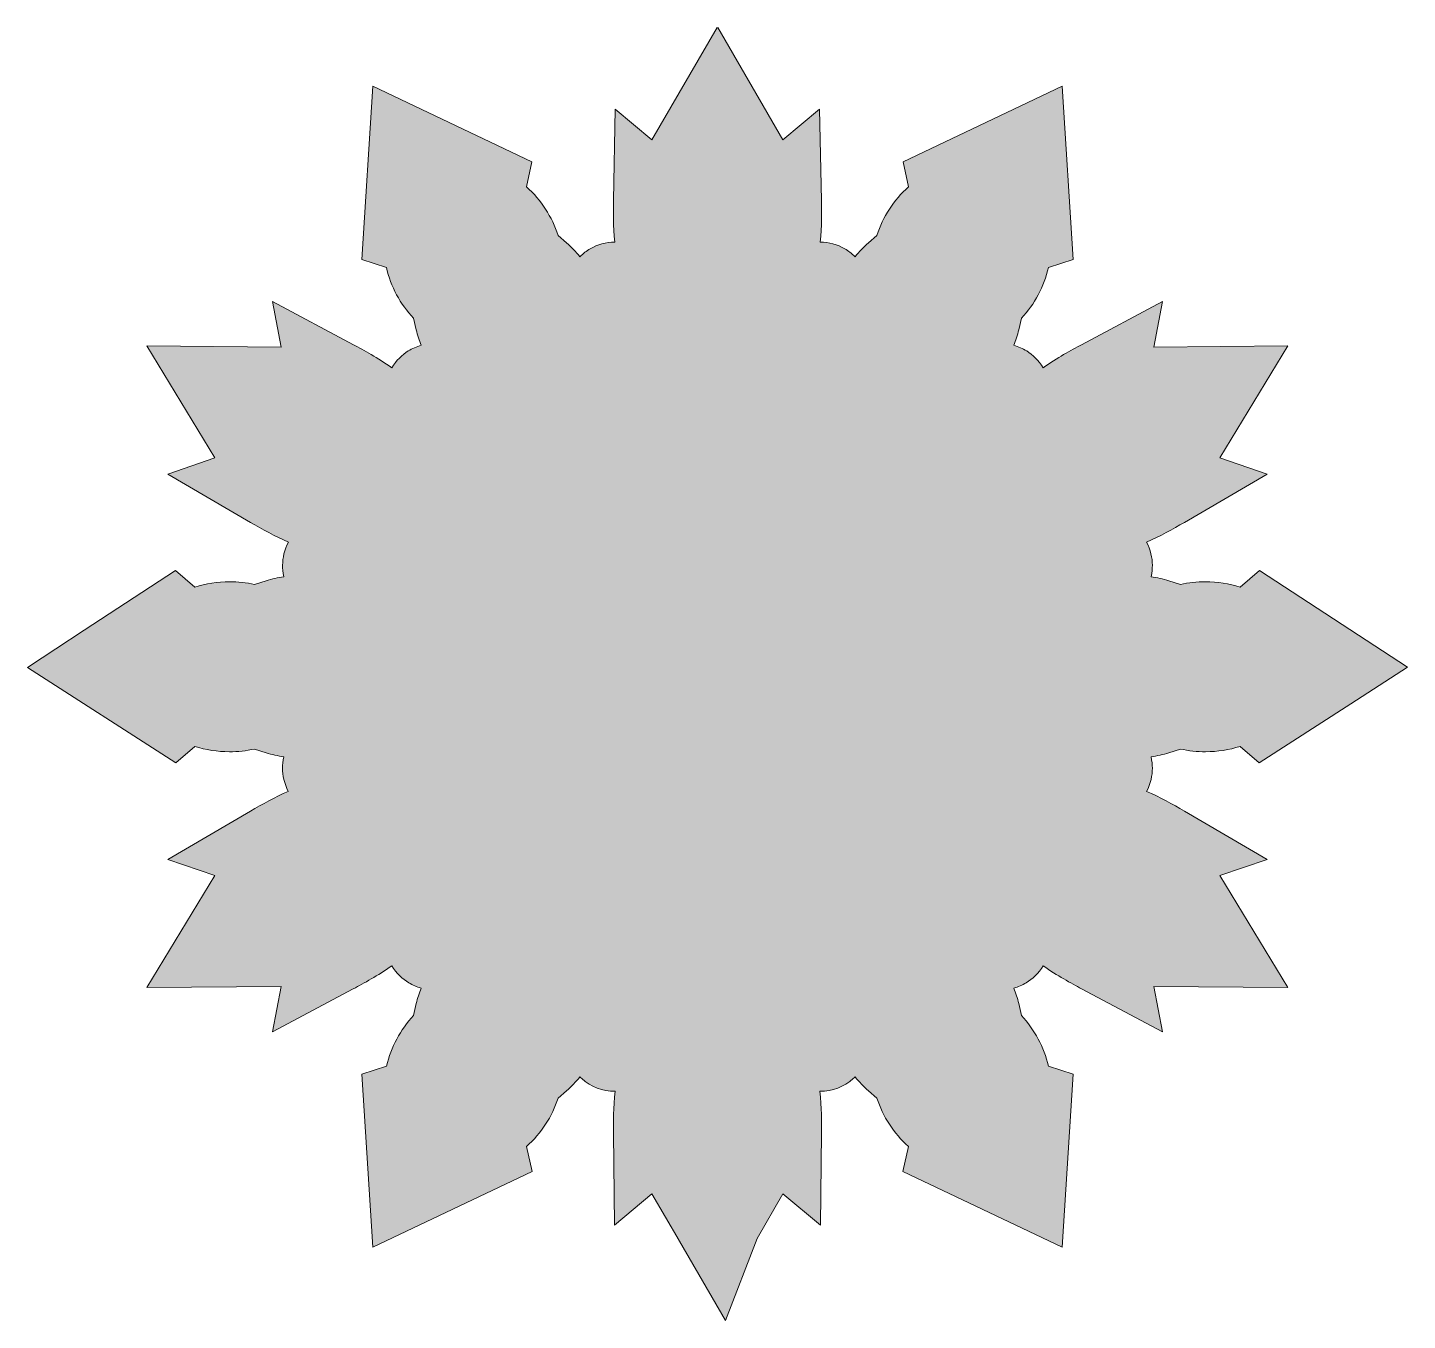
# Model space of a CAD drawing. Header units: inches. Extents: x 7 to 3011, y -3002 to -38.
# Drawn here: x 7 to 993, y -3002 to -2078 of the extents above; entities that cross this region are included whole.
import ezdxf

# ---------------------------------------------------------------- set-up
doc = ezdxf.new("R2010")
doc.units = ezdxf.units.IN
doc.header["$MEASUREMENT"] = 0
doc.layers.add('_U+0421_U+043B_U+043E_U+0439 1', color=7, linetype='Continuous')

msp = doc.modelspace()

# ---------------------------------------------------------------- hatches: boundary and pattern name
at = {"layer": '_U+0421_U+043B_U+043E_U+0439 1', "true_color": 0x268080}
h = msp.add_hatch(color=137, dxfattribs=at)
h.dxf.hatch_style = 2
edge = h.paths.add_edge_path()
edge.add_spline(control_points=[(472.83, -2945.53), (472.83, -2945.53), (472.66, -2945.27), (472.66, -2945.27), (472.66, -2945.27), (472.6, -2945.14), (472.6, -2945.14), (472.6, -2945.14), (453.15, -2911.66), (453.15, -2911.66), (453.15, -2911.66), (426.38, -2934.03), (426.38, -2934.03), (426.38, -2934.03), (425.65, -2868.08), (425.65, -2868.08), (425.56, -2860.45), (425.44, -2849.94), (426.73, -2838.36), (426.71, -2838.36), (426.68, -2838.36), (426.66, -2838.36), (417.87, -2838.36), (409.43, -2835.13), (402.89, -2829.27), (402.44, -2828.87), (402.01, -2828.46), (401.59, -2828.04), (398.77, -2831.6), (395.61, -2834.93), (392.11, -2837.96), (392.11, -2837.96), (386.01, -2843.24), (386.01, -2843.24), (381.72, -2856.41), (374.04, -2868.48), (363.51, -2877.82), (363.51, -2877.82), (367.38, -2895.73), (367.38, -2895.73), (367.38, -2895.73), (253.61, -2949.87), (253.61, -2949.87), (253.61, -2949.87), (245.66, -2826.05), (245.66, -2826.05), (245.66, -2826.05), (263.32, -2820.34), (263.32, -2820.34), (266.46, -2806.79), (273.3, -2794.31), (282.66, -2784.16), (282.66, -2784.16), (284.62, -2775.63), (284.62, -2775.63), (285.5, -2771.85), (286.67, -2768.16), (288.11, -2764.6), (285, -2763.73), (282.01, -2762.45), (279.24, -2760.77), (274.75, -2758.06), (270.37, -2753.94), (267.14, -2748.57), (257.13, -2755.76), (247.14, -2761.07), (239.63, -2765.06), (239.63, -2765.06), (181.74, -2795.8), (181.74, -2795.8), (181.74, -2795.8), (188.05, -2763.32), (188.05, -2763.32), (188.05, -2763.32), (92.09, -2764.19), (92.09, -2764.19), (92.09, -2764.19), (140.71, -2684.07), (140.71, -2684.07), (140.71, -2684.07), (106.98, -2672.58), (106.98, -2672.58), (106.98, -2672.58), (166.15, -2638.04), (166.15, -2638.04), (174.54, -2633.14), (183.55, -2628.11), (193.15, -2623.91), (190.27, -2618.37), (189.03, -2612.5), (189.05, -2607.22), (189.06, -2605.02), (189.28, -2602.26), (190.01, -2599.19), (185.66, -2598.59), (181.39, -2597.63), (177.24, -2596.3), (177.24, -2596.3), (168.96, -2593.64), (168.96, -2593.64), (163.09, -2594.93), (157.06, -2595.59), (150.98, -2595.59), (142.49, -2595.59), (134.2, -2594.31), (126.3, -2591.77), (126.3, -2591.77), (112.62, -2603.53), (112.62, -2603.53), (112.62, -2603.53), (6.74, -2535.24), (6.74, -2535.24), (6.74, -2535.24), (47.26, -2508.62), (47.26, -2508.62), (47.26, -2508.62), (112.51, -2465.99), (112.51, -2465.99), (112.51, -2465.99), (126.32, -2477.86), (126.32, -2477.86), (134.23, -2475.29), (142.55, -2474), (151.07, -2474), (157.13, -2474), (163.16, -2474.67), (169.02, -2475.96), (169.02, -2475.96), (177.25, -2473.32), (177.25, -2473.32), (181.4, -2471.99), (185.66, -2471.03), (190.01, -2470.43), (189.27, -2467.27), (189.05, -2464.43), (189.05, -2462.18), (189.07, -2456.98), (190.31, -2451.19), (193.16, -2445.72), (183.55, -2441.52), (174.54, -2436.48), (166.15, -2431.57), (166.15, -2431.57), (107.02, -2397.02), (107.02, -2397.02), (107.02, -2397.02), (140.71, -2385.55), (140.71, -2385.55), (140.71, -2385.55), (92.09, -2305.43), (92.09, -2305.43), (92.09, -2305.43), (188.06, -2306.3), (188.06, -2306.3), (188.06, -2306.3), (181.72, -2273.62), (181.72, -2273.62), (181.72, -2273.62), (239.7, -2304.58), (239.7, -2304.58), (247.2, -2308.58), (257.15, -2313.9), (267.12, -2321.07), (270.28, -2315.79), (274.53, -2311.73), (278.9, -2309.03), (281.77, -2307.25), (284.87, -2305.9), (288.11, -2305), (286.67, -2301.45), (285.5, -2297.77), (284.63, -2294), (284.63, -2294), (282.71, -2285.68), (282.71, -2285.68), (273.23, -2275.56), (266.39, -2262.99), (263.32, -2249.29), (263.32, -2249.29), (245.67, -2243.57), (245.67, -2243.57), (245.67, -2243.57), (253.59, -2119.76), (253.59, -2119.76), (253.59, -2119.76), (367.15, -2173.87), (367.15, -2173.87), (367.15, -2173.87), (363.41, -2191.71), (363.41, -2191.71), (374, -2201.07), (381.71, -2213.17), (386.02, -2226.39), (386.02, -2226.39), (392.11, -2231.67), (392.11, -2231.67), (395.62, -2234.71), (398.8, -2238.06), (401.63, -2241.64), (404.01, -2239.26), (406.53, -2237.44), (408.88, -2236.06), (414.24, -2232.92), (420.33, -2231.23), (426.54, -2231.16), (425.34, -2219.78), (425.54, -2209.31), (425.69, -2201.33), (425.69, -2201.33), (426.93, -2136.05), (426.93, -2136.05), (426.93, -2136.05), (453.16, -2157.96), (453.16, -2157.96), (453.16, -2157.96), (499.71, -2077.82), (499.71, -2077.82), (499.71, -2077.82), (499.98, -2078.29), (499.98, -2078.29), (499.98, -2078.29), (500.26, -2077.82), (500.26, -2077.82), (500.26, -2077.82), (546.81, -2157.96), (546.81, -2157.96), (546.81, -2157.96), (573.04, -2136.05), (573.04, -2136.05), (573.04, -2136.05), (574.28, -2201.33), (574.28, -2201.33), (574.43, -2209.31), (574.63, -2219.78), (573.43, -2231.16), (579.64, -2231.23), (585.73, -2232.92), (591.09, -2236.06), (593.45, -2237.44), (595.96, -2239.26), (598.34, -2241.64), (601.17, -2238.06), (604.35, -2234.71), (607.86, -2231.67), (607.86, -2231.67), (613.95, -2226.39), (613.95, -2226.39), (618.26, -2213.17), (625.97, -2201.07), (636.56, -2191.71), (636.56, -2191.71), (632.82, -2173.87), (632.82, -2173.87), (632.82, -2173.87), (746.38, -2119.76), (746.38, -2119.76), (746.38, -2119.76), (754.3, -2243.57), (754.3, -2243.57), (754.3, -2243.57), (736.65, -2249.29), (736.65, -2249.29), (733.58, -2262.99), (726.74, -2275.56), (717.26, -2285.68), (717.26, -2285.68), (715.34, -2294), (715.34, -2294), (714.47, -2297.77), (713.3, -2301.45), (711.86, -2305), (715.1, -2305.9), (718.2, -2307.25), (721.07, -2309.03), (725.44, -2311.73), (729.69, -2315.79), (732.85, -2321.07), (742.82, -2313.89), (752.77, -2308.58), (760.27, -2304.58), (760.27, -2304.58), (818.26, -2273.62), (818.26, -2273.62), (818.26, -2273.62), (811.91, -2306.3), (811.91, -2306.3), (811.91, -2306.3), (907.87, -2305.43), (907.87, -2305.43), (907.87, -2305.43), (859.26, -2385.55), (859.26, -2385.55), (859.26, -2385.55), (892.95, -2397.02), (892.95, -2397.02), (892.95, -2397.02), (833.82, -2431.57), (833.82, -2431.57), (825.43, -2436.48), (816.41, -2441.52), (806.81, -2445.72), (809.66, -2451.19), (810.9, -2456.98), (810.92, -2462.19), (810.92, -2464.43), (810.7, -2467.27), (809.96, -2470.43), (814.31, -2471.03), (818.57, -2471.99), (822.72, -2473.32), (822.72, -2473.32), (830.95, -2475.96), (830.95, -2475.96), (836.81, -2474.67), (842.84, -2474), (848.9, -2474), (857.42, -2474), (865.74, -2475.29), (873.65, -2477.86), (873.65, -2477.86), (887.45, -2465.99), (887.45, -2465.99), (887.45, -2465.99), (993.26, -2535.11), (993.26, -2535.11), (993.26, -2535.11), (952.84, -2561.29), (952.84, -2561.29), (952.84, -2561.29), (887.35, -2603.53), (887.35, -2603.53), (887.35, -2603.53), (873.67, -2591.77), (873.67, -2591.77), (865.77, -2594.31), (857.48, -2595.59), (848.99, -2595.59), (842.91, -2595.59), (836.87, -2594.93), (831.01, -2593.64), (831.01, -2593.64), (822.72, -2596.3), (822.72, -2596.3), (818.57, -2597.63), (814.31, -2598.59), (809.96, -2599.19), (810.68, -2602.26), (810.91, -2605.02), (810.92, -2607.21), (810.93, -2612.49), (809.7, -2618.37), (806.81, -2623.91), (816.41, -2628.11), (825.43, -2633.14), (833.82, -2638.04), (833.82, -2638.04), (892.99, -2672.58), (892.99, -2672.58), (892.99, -2672.58), (859.26, -2684.07), (859.26, -2684.07), (859.26, -2684.07), (907.88, -2764.19), (907.88, -2764.19), (907.88, -2764.19), (811.92, -2763.32), (811.92, -2763.32), (811.92, -2763.32), (818.23, -2795.8), (818.23, -2795.8), (818.23, -2795.8), (760.34, -2765.06), (760.34, -2765.06), (752.83, -2761.07), (742.83, -2755.76), (732.83, -2748.57), (729.6, -2753.94), (725.22, -2758.06), (720.73, -2760.78), (717.96, -2762.45), (714.97, -2763.73), (711.86, -2764.6), (713.3, -2768.16), (714.47, -2771.85), (715.35, -2775.63), (715.35, -2775.63), (717.31, -2784.16), (717.31, -2784.16), (726.67, -2794.31), (733.5, -2806.79), (736.65, -2820.34), (736.65, -2820.34), (754.31, -2826.05), (754.31, -2826.05), (754.31, -2826.05), (746.35, -2949.87), (746.35, -2949.87), (746.35, -2949.87), (632.59, -2895.73), (632.59, -2895.73), (632.59, -2895.73), (636.46, -2877.82), (636.46, -2877.82), (625.93, -2868.48), (618.25, -2856.41), (613.96, -2843.24), (613.96, -2843.24), (607.86, -2837.96), (607.86, -2837.96), (604.36, -2834.93), (601.2, -2831.6), (598.38, -2828.04), (597.96, -2828.46), (597.53, -2828.86), (597.08, -2829.26), (590.54, -2835.13), (582.1, -2838.36), (573.31, -2838.36), (573.29, -2838.36), (573.26, -2838.36), (573.24, -2838.36), (574.53, -2849.94), (574.41, -2860.45), (574.32, -2868.08), (574.32, -2868.08), (573.59, -2934.03), (573.59, -2934.03), (573.59, -2934.03), (546.81, -2911.66), (546.81, -2911.66), (546.81, -2911.66), (528.25, -2943.63), (528.25, -2943.63), (528.25, -2943.63), (505.73, -3002.18), (505.73, -3002.18), (505.73, -3002.18), (472.83, -2945.53), (472.83, -2945.53)], knot_values=[0, 0, 0, 0, 1, 1, 1, 2, 2, 2, 3, 3, 3, 4, 4, 4, 5, 5, 5, 6, 6, 6, 7, 7, 7, 8, 8, 8, 9, 9, 9, 10, 10, 10, 11, 11, 11, 12, 12, 12, 13, 13, 13, 14, 14, 14, 15, 15, 15, 16, 16, 16, 17, 17, 17, 18, 18, 18, 19, 19, 19, 20, 20, 20, 21, 21, 21, 22, 22, 22, 23, 23, 23, 24, 24, 24, 25, 25, 25, 26, 26, 26, 27, 27, 27, 28, 28, 28, 29, 29, 29, 30, 30, 30, 31, 31, 31, 32, 32, 32, 33, 33, 33, 34, 34, 34, 35, 35, 35, 36, 36, 36, 37, 37, 37, 38, 38, 38, 39, 39, 39, 40, 40, 40, 41, 41, 41, 42, 42, 42, 43, 43, 43, 44, 44, 44, 45, 45, 45, 46, 46, 46, 47, 47, 47, 48, 48, 48, 49, 49, 49, 50, 50, 50, 51, 51, 51, 52, 52, 52, 53, 53, 53, 54, 54, 54, 55, 55, 55, 56, 56, 56, 57, 57, 57, 58, 58, 58, 59, 59, 59, 60, 60, 60, 61, 61, 61, 62, 62, 62, 63, 63, 63, 64, 64, 64, 65, 65, 65, 66, 66, 66, 67, 67, 67, 68, 68, 68, 69, 69, 69, 70, 70, 70, 71, 71, 71, 72, 72, 72, 73, 73, 73, 74, 74, 74, 75, 75, 75, 76, 76, 76, 77, 77, 77, 78, 78, 78, 79, 79, 79, 80, 80, 80, 81, 81, 81, 82, 82, 82, 83, 83, 83, 84, 84, 84, 85, 85, 85, 86, 86, 86, 87, 87, 87, 88, 88, 88, 89, 89, 89, 90, 90, 90, 91, 91, 91, 92, 92, 92, 93, 93, 93, 94, 94, 94, 95, 95, 95, 96, 96, 96, 97, 97, 97, 98, 98, 98, 99, 99, 99, 100, 100, 100, 101, 101, 101, 102, 102, 102, 103, 103, 103, 104, 104, 104, 105, 105, 105, 106, 106, 106, 107, 107, 107, 108, 108, 108, 109, 109, 109, 110, 110, 110, 111, 111, 111, 112, 112, 112, 113, 113, 113, 114, 114, 114, 115, 115, 115, 116, 116, 116, 117, 117, 117, 118, 118, 118, 119, 119, 119, 120, 120, 120, 121, 121, 121, 122, 122, 122, 123, 123, 123, 124, 124, 124, 125, 125, 125, 126, 126, 126, 127, 127, 127, 128, 128, 128, 129, 129, 129, 130, 130, 130, 131, 131, 131, 132, 132, 132, 133, 133, 133, 134, 134, 134, 135, 135, 135, 136, 136, 136, 137, 137, 137, 138, 138, 138, 139, 139, 139, 140, 140, 140, 141, 141, 141, 142, 142, 142, 143, 143, 143, 144, 144, 144, 145, 145, 145, 146, 146, 146, 146], degree=3, periodic=1)

# ---------------------------------------------------------------- linework, layer by layer
at = {"layer": '_U+0421_U+043B_U+043E_U+0439 1', "lineweight": 0}
msp.add_open_spline([(472.83, -2945.53), (472.83, -2945.53), (472.66, -2945.27), (472.66, -2945.27), (472.66, -2945.27), (472.6, -2945.14), (472.6, -2945.14), (472.6, -2945.14), (453.15, -2911.66), (453.15, -2911.66), (453.15, -2911.66), (426.38, -2934.03), (426.38, -2934.03), (426.38, -2934.03), (425.65, -2868.08), (425.65, -2868.08), (425.56, -2860.45), (425.44, -2849.94), (426.73, -2838.36), (426.71, -2838.36), (426.68, -2838.36), (426.66, -2838.36), (417.87, -2838.36), (409.43, -2835.13), (402.89, -2829.27), (402.44, -2828.87), (402.01, -2828.46), (401.59, -2828.04), (398.77, -2831.6), (395.61, -2834.93), (392.11, -2837.96), (392.11, -2837.96), (386.01, -2843.24), (386.01, -2843.24), (381.72, -2856.41), (374.04, -2868.48), (363.51, -2877.82), (363.51, -2877.82), (367.38, -2895.73), (367.38, -2895.73), (367.38, -2895.73), (253.61, -2949.87), (253.61, -2949.87), (253.61, -2949.87), (245.66, -2826.05), (245.66, -2826.05), (245.66, -2826.05), (263.32, -2820.34), (263.32, -2820.34), (266.46, -2806.79), (273.3, -2794.31), (282.66, -2784.16), (282.66, -2784.16), (284.62, -2775.63), (284.62, -2775.63), (285.5, -2771.85), (286.67, -2768.16), (288.11, -2764.6), (285, -2763.73), (282.01, -2762.45), (279.24, -2760.77), (274.75, -2758.06), (270.37, -2753.94), (267.14, -2748.57), (257.13, -2755.76), (247.14, -2761.07), (239.63, -2765.06), (239.63, -2765.06), (181.74, -2795.8), (181.74, -2795.8), (181.74, -2795.8), (188.05, -2763.32), (188.05, -2763.32), (188.05, -2763.32), (92.09, -2764.19), (92.09, -2764.19), (92.09, -2764.19), (140.71, -2684.07), (140.71, -2684.07), (140.71, -2684.07), (106.98, -2672.58), (106.98, -2672.58), (106.98, -2672.58), (166.15, -2638.04), (166.15, -2638.04), (174.54, -2633.14), (183.55, -2628.11), (193.15, -2623.91), (190.27, -2618.37), (189.03, -2612.5), (189.05, -2607.22), (189.06, -2605.02), (189.28, -2602.26), (190.01, -2599.19), (185.66, -2598.59), (181.39, -2597.63), (177.24, -2596.3), (177.24, -2596.3), (168.96, -2593.64), (168.96, -2593.64), (163.09, -2594.93), (157.06, -2595.59), (150.98, -2595.59), (142.49, -2595.59), (134.2, -2594.31), (126.3, -2591.77), (126.3, -2591.77), (112.62, -2603.53), (112.62, -2603.53), (112.62, -2603.53), (6.74, -2535.24), (6.74, -2535.24), (6.74, -2535.24), (47.26, -2508.62), (47.26, -2508.62), (47.26, -2508.62), (112.51, -2465.99), (112.51, -2465.99), (112.51, -2465.99), (126.32, -2477.86), (126.32, -2477.86), (134.23, -2475.29), (142.55, -2474), (151.07, -2474), (157.13, -2474), (163.16, -2474.67), (169.02, -2475.96), (169.02, -2475.96), (177.25, -2473.32), (177.25, -2473.32), (181.4, -2471.99), (185.66, -2471.03), (190.01, -2470.43), (189.27, -2467.27), (189.05, -2464.43), (189.05, -2462.18), (189.07, -2456.98), (190.31, -2451.19), (193.16, -2445.72), (183.55, -2441.52), (174.54, -2436.48), (166.15, -2431.57), (166.15, -2431.57), (107.02, -2397.02), (107.02, -2397.02), (107.02, -2397.02), (140.71, -2385.55), (140.71, -2385.55), (140.71, -2385.55), (92.09, -2305.43), (92.09, -2305.43), (92.09, -2305.43), (188.06, -2306.3), (188.06, -2306.3), (188.06, -2306.3), (181.72, -2273.62), (181.72, -2273.62), (181.72, -2273.62), (239.7, -2304.58), (239.7, -2304.58), (247.2, -2308.58), (257.15, -2313.9), (267.12, -2321.07), (270.28, -2315.79), (274.53, -2311.73), (278.9, -2309.03), (281.77, -2307.25), (284.87, -2305.9), (288.11, -2305), (286.67, -2301.45), (285.5, -2297.77), (284.63, -2294), (284.63, -2294), (282.71, -2285.68), (282.71, -2285.68), (273.23, -2275.56), (266.39, -2262.99), (263.32, -2249.29), (263.32, -2249.29), (245.67, -2243.57), (245.67, -2243.57), (245.67, -2243.57), (253.59, -2119.76), (253.59, -2119.76), (253.59, -2119.76), (367.15, -2173.87), (367.15, -2173.87), (367.15, -2173.87), (363.41, -2191.71), (363.41, -2191.71), (374, -2201.07), (381.71, -2213.17), (386.02, -2226.39), (386.02, -2226.39), (392.11, -2231.67), (392.11, -2231.67), (395.62, -2234.71), (398.8, -2238.06), (401.63, -2241.64), (404.01, -2239.26), (406.53, -2237.44), (408.88, -2236.06), (414.24, -2232.92), (420.33, -2231.23), (426.54, -2231.16), (425.34, -2219.78), (425.54, -2209.31), (425.69, -2201.33), (425.69, -2201.33), (426.93, -2136.05), (426.93, -2136.05), (426.93, -2136.05), (453.16, -2157.96), (453.16, -2157.96), (453.16, -2157.96), (499.71, -2077.82), (499.71, -2077.82), (499.71, -2077.82), (499.98, -2078.29), (499.98, -2078.29), (499.98, -2078.29), (500.26, -2077.82), (500.26, -2077.82), (500.26, -2077.82), (546.81, -2157.96), (546.81, -2157.96), (546.81, -2157.96), (573.04, -2136.05), (573.04, -2136.05), (573.04, -2136.05), (574.28, -2201.33), (574.28, -2201.33), (574.43, -2209.31), (574.63, -2219.78), (573.43, -2231.16), (579.64, -2231.23), (585.73, -2232.92), (591.09, -2236.06), (593.45, -2237.44), (595.96, -2239.26), (598.34, -2241.64), (601.17, -2238.06), (604.35, -2234.71), (607.86, -2231.67), (607.86, -2231.67), (613.95, -2226.39), (613.95, -2226.39), (618.26, -2213.17), (625.97, -2201.07), (636.56, -2191.71), (636.56, -2191.71), (632.82, -2173.87), (632.82, -2173.87), (632.82, -2173.87), (746.38, -2119.76), (746.38, -2119.76), (746.38, -2119.76), (754.3, -2243.57), (754.3, -2243.57), (754.3, -2243.57), (736.65, -2249.29), (736.65, -2249.29), (733.58, -2262.99), (726.74, -2275.56), (717.26, -2285.68), (717.26, -2285.68), (715.34, -2294), (715.34, -2294), (714.47, -2297.77), (713.3, -2301.45), (711.86, -2305), (715.1, -2305.9), (718.2, -2307.25), (721.07, -2309.03), (725.44, -2311.73), (729.69, -2315.79), (732.85, -2321.07), (742.82, -2313.89), (752.77, -2308.58), (760.27, -2304.58), (760.27, -2304.58), (818.26, -2273.62), (818.26, -2273.62), (818.26, -2273.62), (811.91, -2306.3), (811.91, -2306.3), (811.91, -2306.3), (907.87, -2305.43), (907.87, -2305.43), (907.87, -2305.43), (859.26, -2385.55), (859.26, -2385.55), (859.26, -2385.55), (892.95, -2397.02), (892.95, -2397.02), (892.95, -2397.02), (833.82, -2431.57), (833.82, -2431.57), (825.43, -2436.48), (816.41, -2441.52), (806.81, -2445.72), (809.66, -2451.19), (810.9, -2456.98), (810.92, -2462.19), (810.92, -2464.43), (810.7, -2467.27), (809.96, -2470.43), (814.31, -2471.03), (818.57, -2471.99), (822.72, -2473.32), (822.72, -2473.32), (830.95, -2475.96), (830.95, -2475.96), (836.81, -2474.67), (842.84, -2474), (848.9, -2474), (857.42, -2474), (865.74, -2475.29), (873.65, -2477.86), (873.65, -2477.86), (887.45, -2465.99), (887.45, -2465.99), (887.45, -2465.99), (993.26, -2535.11), (993.26, -2535.11), (993.26, -2535.11), (952.84, -2561.29), (952.84, -2561.29), (952.84, -2561.29), (887.35, -2603.53), (887.35, -2603.53), (887.35, -2603.53), (873.67, -2591.77), (873.67, -2591.77), (865.77, -2594.31), (857.48, -2595.59), (848.99, -2595.59), (842.91, -2595.59), (836.87, -2594.93), (831.01, -2593.64), (831.01, -2593.64), (822.72, -2596.3), (822.72, -2596.3), (818.57, -2597.63), (814.31, -2598.59), (809.96, -2599.19), (810.68, -2602.26), (810.91, -2605.02), (810.92, -2607.21), (810.93, -2612.49), (809.7, -2618.37), (806.81, -2623.91), (816.41, -2628.11), (825.43, -2633.14), (833.82, -2638.04), (833.82, -2638.04), (892.99, -2672.58), (892.99, -2672.58), (892.99, -2672.58), (859.26, -2684.07), (859.26, -2684.07), (859.26, -2684.07), (907.88, -2764.19), (907.88, -2764.19), (907.88, -2764.19), (811.92, -2763.32), (811.92, -2763.32), (811.92, -2763.32), (818.23, -2795.8), (818.23, -2795.8), (818.23, -2795.8), (760.34, -2765.06), (760.34, -2765.06), (752.83, -2761.07), (742.83, -2755.76), (732.83, -2748.57), (729.6, -2753.94), (725.22, -2758.06), (720.73, -2760.78), (717.96, -2762.45), (714.97, -2763.73), (711.86, -2764.6), (713.3, -2768.16), (714.47, -2771.85), (715.35, -2775.63), (715.35, -2775.63), (717.31, -2784.16), (717.31, -2784.16), (726.67, -2794.31), (733.5, -2806.79), (736.65, -2820.34), (736.65, -2820.34), (754.31, -2826.05), (754.31, -2826.05), (754.31, -2826.05), (746.35, -2949.87), (746.35, -2949.87), (746.35, -2949.87), (632.59, -2895.73), (632.59, -2895.73), (632.59, -2895.73), (636.46, -2877.82), (636.46, -2877.82), (625.93, -2868.48), (618.25, -2856.41), (613.96, -2843.24), (613.96, -2843.24), (607.86, -2837.96), (607.86, -2837.96), (604.36, -2834.93), (601.2, -2831.6), (598.38, -2828.04), (597.96, -2828.46), (597.53, -2828.86), (597.08, -2829.26), (590.54, -2835.13), (582.1, -2838.36), (573.31, -2838.36), (573.29, -2838.36), (573.26, -2838.36), (573.24, -2838.36), (574.53, -2849.94), (574.41, -2860.45), (574.32, -2868.08), (574.32, -2868.08), (573.59, -2934.03), (573.59, -2934.03), (573.59, -2934.03), (546.81, -2911.66), (546.81, -2911.66), (546.81, -2911.66), (528.25, -2943.63), (528.25, -2943.63), (528.25, -2943.63), (505.73, -3002.18), (505.73, -3002.18), (505.73, -3002.18), (472.83, -2945.53), (472.83, -2945.53)], degree=3, knots=[0, 0, 0, 0, 1, 1, 1, 2, 2, 2, 3, 3, 3, 4, 4, 4, 5, 5, 5, 6, 6, 6, 7, 7, 7, 8, 8, 8, 9, 9, 9, 10, 10, 10, 11, 11, 11, 12, 12, 12, 13, 13, 13, 14, 14, 14, 15, 15, 15, 16, 16, 16, 17, 17, 17, 18, 18, 18, 19, 19, 19, 20, 20, 20, 21, 21, 21, 22, 22, 22, 23, 23, 23, 24, 24, 24, 25, 25, 25, 26, 26, 26, 27, 27, 27, 28, 28, 28, 29, 29, 29, 30, 30, 30, 31, 31, 31, 32, 32, 32, 33, 33, 33, 34, 34, 34, 35, 35, 35, 36, 36, 36, 37, 37, 37, 38, 38, 38, 39, 39, 39, 40, 40, 40, 41, 41, 41, 42, 42, 42, 43, 43, 43, 44, 44, 44, 45, 45, 45, 46, 46, 46, 47, 47, 47, 48, 48, 48, 49, 49, 49, 50, 50, 50, 51, 51, 51, 52, 52, 52, 53, 53, 53, 54, 54, 54, 55, 55, 55, 56, 56, 56, 57, 57, 57, 58, 58, 58, 59, 59, 59, 60, 60, 60, 61, 61, 61, 62, 62, 62, 63, 63, 63, 64, 64, 64, 65, 65, 65, 66, 66, 66, 67, 67, 67, 68, 68, 68, 69, 69, 69, 70, 70, 70, 71, 71, 71, 72, 72, 72, 73, 73, 73, 74, 74, 74, 75, 75, 75, 76, 76, 76, 77, 77, 77, 78, 78, 78, 79, 79, 79, 80, 80, 80, 81, 81, 81, 82, 82, 82, 83, 83, 83, 84, 84, 84, 85, 85, 85, 86, 86, 86, 87, 87, 87, 88, 88, 88, 89, 89, 89, 90, 90, 90, 91, 91, 91, 92, 92, 92, 93, 93, 93, 94, 94, 94, 95, 95, 95, 96, 96, 96, 97, 97, 97, 98, 98, 98, 99, 99, 99, 100, 100, 100, 101, 101, 101, 102, 102, 102, 103, 103, 103, 104, 104, 104, 105, 105, 105, 106, 106, 106, 107, 107, 107, 108, 108, 108, 109, 109, 109, 110, 110, 110, 111, 111, 111, 112, 112, 112, 113, 113, 113, 114, 114, 114, 115, 115, 115, 116, 116, 116, 117, 117, 117, 118, 118, 118, 119, 119, 119, 120, 120, 120, 121, 121, 121, 122, 122, 122, 123, 123, 123, 124, 124, 124, 125, 125, 125, 126, 126, 126, 127, 127, 127, 128, 128, 128, 129, 129, 129, 130, 130, 130, 131, 131, 131, 132, 132, 132, 133, 133, 133, 134, 134, 134, 135, 135, 135, 136, 136, 136, 137, 137, 137, 138, 138, 138, 139, 139, 139, 140, 140, 140, 141, 141, 141, 142, 142, 142, 143, 143, 143, 144, 144, 144, 145, 145, 145, 146, 146, 146, 146], dxfattribs=at)

doc.saveas('drawing.dxf')
